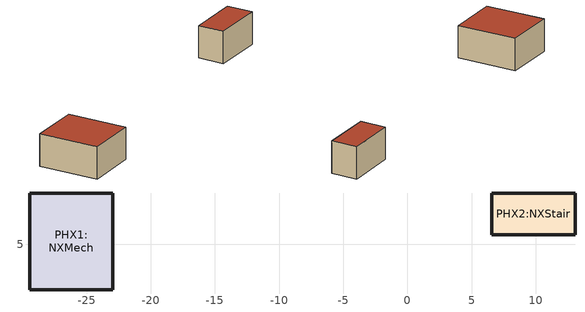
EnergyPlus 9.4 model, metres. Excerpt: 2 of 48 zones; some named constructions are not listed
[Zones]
PHX1:NXMech
 floor to 7F:NXMech2 (CL1_FL1 - IBEC_Reversed_Rev): -22.95,1.48 -29.45,1.48 -29.45,8.98 -22.95,8.98 z39.2
 wall outside (W1 - IBEC): -22.95,1.48 -22.95,8.98 -29.45,8.98 -29.45,1.48 -22.95,1.48 z39.2:43.2
 roof outside (R1 - IBEC): -29.45,1.48 -22.95,1.48 -22.95,8.98 -29.45,8.98 z43.2
PHX2:NXStair
 floor to 7F:NXStairXDSPS (CL1_FL1 - IBEC_Reversed_Rev): 13.05,5.76 6.55,5.76 6.55,8.98 13.05,8.98 z39.2
 wall outside (W1 - IBEC): 13.05,5.76 13.05,8.98 6.55,8.98 6.55,5.76 13.05,5.76 z39.2:43.2
 roof outside (R1 - IBEC): 6.55,5.76 13.05,5.76 13.05,8.98 6.55,8.98 z43.2
[Material] Roughness=Rough; Thermal Absorptance=0.9
Name | Thickness {m} | Conductivity {W/m-K} | Density {kg/m3} | Specific Heat {J/kg-K} | Solar Absorptance | Visible Absorptance
JP- Concrete cast - dense_.15 | 0.15 | 1.6 | 2300 | 2000 | 0.8 | 0.8
JP-Cement/plaster/mortar - cement mortar_.027 | 0.027 | 1.5 | 2000 | 1600 | 0.6 | 0.6
JP- Concrete cast - dense_.022 | 0.022 | 1.6 | 2300 | 2000 | 0.8 | 0.8
JP Carpet_.006 | 0.006 | 0.08 | 400 | 320 | 0.8 | 0.8
[Material:NoMass]
2_RVAL_3: Roughness=Rough; Thermal Resistance {m2-K/W}=0.07; Thermal Absorptance=0.9; Solar Absorptance=0.7; Visible Absorptance=0.7
[Construction]
FG1 - IBEC_Rev: JP Carpet_.006, JP- Concrete cast - dense_.022, 2_RVAL_3, JP-Cement/plaster/mortar - cement mortar_.027, JP- Concrete cast - dense_.15
[Schedule:Compact]
1F:10XOffice2 Cooling Availability Sch; 1F:07XBreakRoom Cooling Availability Sch; 1F:06XDressing2 Cooling Availability Sch; 1F:09XOffice1 Cooling Availability Sch; 1F:05XDressing1 Cooling Availability Sch; 2X6F:05X1XOfficeSP Cooling Availability Sch; 2X6F:05X3XOfficeSI Cooling Availability Sch; 2X6F:04X1XOfficeNP Cooling Availability Sch; 2X6F:04X2XOfficeNEP Cooling Availability Sch; 2X6F:04X3XOfficeNWP Cooling Availability Sch; 2X6F:04X4XOfficeNI Cooling Availability Sch; 2X6F:05X2XOfficeSWP Cooling Availability Sch; 7F:05XOffice2 Cooling Availability Sch; 7F:04XOffice1 Cooling Availability Sch: Through: 31 Mar, For: AllDays, Until: 24:00, 0, Through: 30 Nov, For: Weekdays SummerDesignDay, Until: 07:00, 0, Until: 21:00, 1, Until: 24:00, 0, For: Weekends AllOtherDays, Until: 24:00, 0, Through: 31 Dec, For: AllDays, Until: 24:00, 0
1F:02XLobby Heating Availability Sch; 1F:01XCorridor Heating Availability Sch; 1F:03XEVHall Heating Availability Sch; 1F:08XVending Heating Availability Sch; 2X6F:01XCorridor Heating Availability Sch; 2X6F:03XEVHall Heating Availability Sch; 2X6F:02XVending Heating Availability Sch; 7F:01XCorridor Heating Availability Sch; 7F:03XEVHall Heating Availability Sch; 7F:02XVending Heating Availability Sch: Through: 31 Mar, For: Weekdays  WinterDesignDay, Until: 08:00, 0, Until: 21:00, 1, Until: 24:00, 0, For: Weekends AllOtherDays, Until: 24:00, 0, Through: 30 Nov, For: AllDays, Until: 24:00, 0, Through: 31 Dec, For: Weekdays, Until: 08:00, 0, Until: 21:00, 1, Until: 24:00, 0, For: Weekends AllOtherDays, Until: 24:00, 0
1F:02XLobby Cooling Availability Sch; 1F:01XCorridor Cooling Availability Sch; 1F:03XEVHall Cooling Availability Sch; 1F:08XVending Cooling Availability Sch; 2X6F:01XCorridor Cooling Availability Sch; 2X6F:03XEVHall Cooling Availability Sch; 2X6F:02XVending Cooling Availability Sch; 7F:01XCorridor Cooling Availability Sch; 7F:03XEVHall Cooling Availability Sch; 7F:02XVending Cooling Availability Sch: Through: 31 Mar, For: AllDays, Until: 24:00, 0, Through: 30 Nov, For: Weekdays SummerDesignDay, Until: 08:00, 0, Until: 21:00, 1, Until: 24:00, 0, For: Weekends AllOtherDays, Until: 24:00, 0, Through: 31 Dec, For: AllDays, Until: 24:00, 0
1F:07XBreakRoom Heating Availability Sch; 1F:06XDressing2 Heating Availability Sch; 1F:09XOffice1 Heating Availability Sch; 1F:05XDressing1 Heating Availability Sch; 2X6F:05X1XOfficeSP Heating Availability Sch; 2X6F:05X3XOfficeSI Heating Availability Sch; 2X6F:04X1XOfficeNP Heating Availability Sch; 2X6F:04X2XOfficeNEP Heating Availability Sch; 2X6F:04X3XOfficeNWP Heating Availability Sch; 2X6F:04X4XOfficeNI Heating Availability Sch; 2X6F:05X2XOfficeSWP Heating Availability Sch; 7F:05XOffice2 Heating Availability Sch; 7F:04XOffice1 Heating Availability Sch: Through: 31 Mar, For: Weekdays  WinterDesignDay, Until: 07:00, 0, Until: 21:00, 1, Until: 24:00, 0, For: Weekends AllOtherDays, Until: 24:00, 0, Through: 30 Nov, For: AllDays, Until: 24:00, 0, Through: 31 Dec, For: Weekdays, Until: 07:00, 0, Until: 21:00, 1, Until: 24:00, 0, For: Weekends AllOtherDays, Until: 24:00, 0
1F:04XCntrlMntrngRm Heating Availability Sch: Through: 31 Mar, For:AllDays, Until: 24:00, 1, Through: 30 Nov, For: AllDays, Until: 24:00, 0, Through: 31 Dec, For: AllDays, Until: 24:00, 1
1F:04XCntrlMntrngRm Cooling Availability Sch: Through: 31 Mar, For:AllDays, Until: 24:00, 0, Through: 30 Nov, For: AllDays, Until: 24:00, 1, Through: 31 Dec, For: AllDays, Until: 24:00, 0
